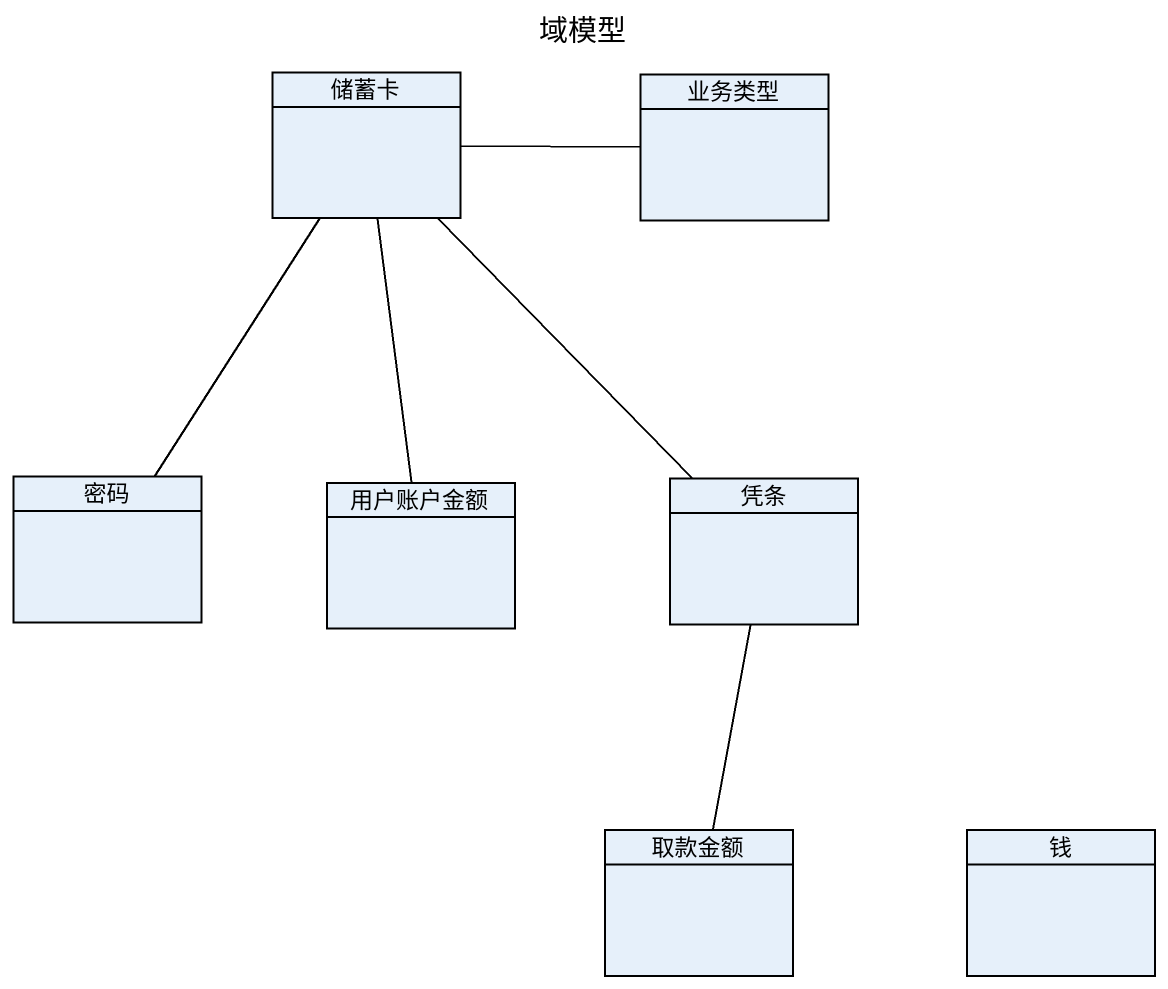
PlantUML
@startuml
title 域模型
hide circle
hide empty members
class 储蓄卡
class 业务类型
class 密码
class 凭条
class 用户账户金额
class 取款金额
class 钱
储蓄卡 -right- 业务类型
储蓄卡 -- 密码
储蓄卡 -- 凭条
储蓄卡 -- 用户账户金额
凭条 -- 取款金额
@enduml
